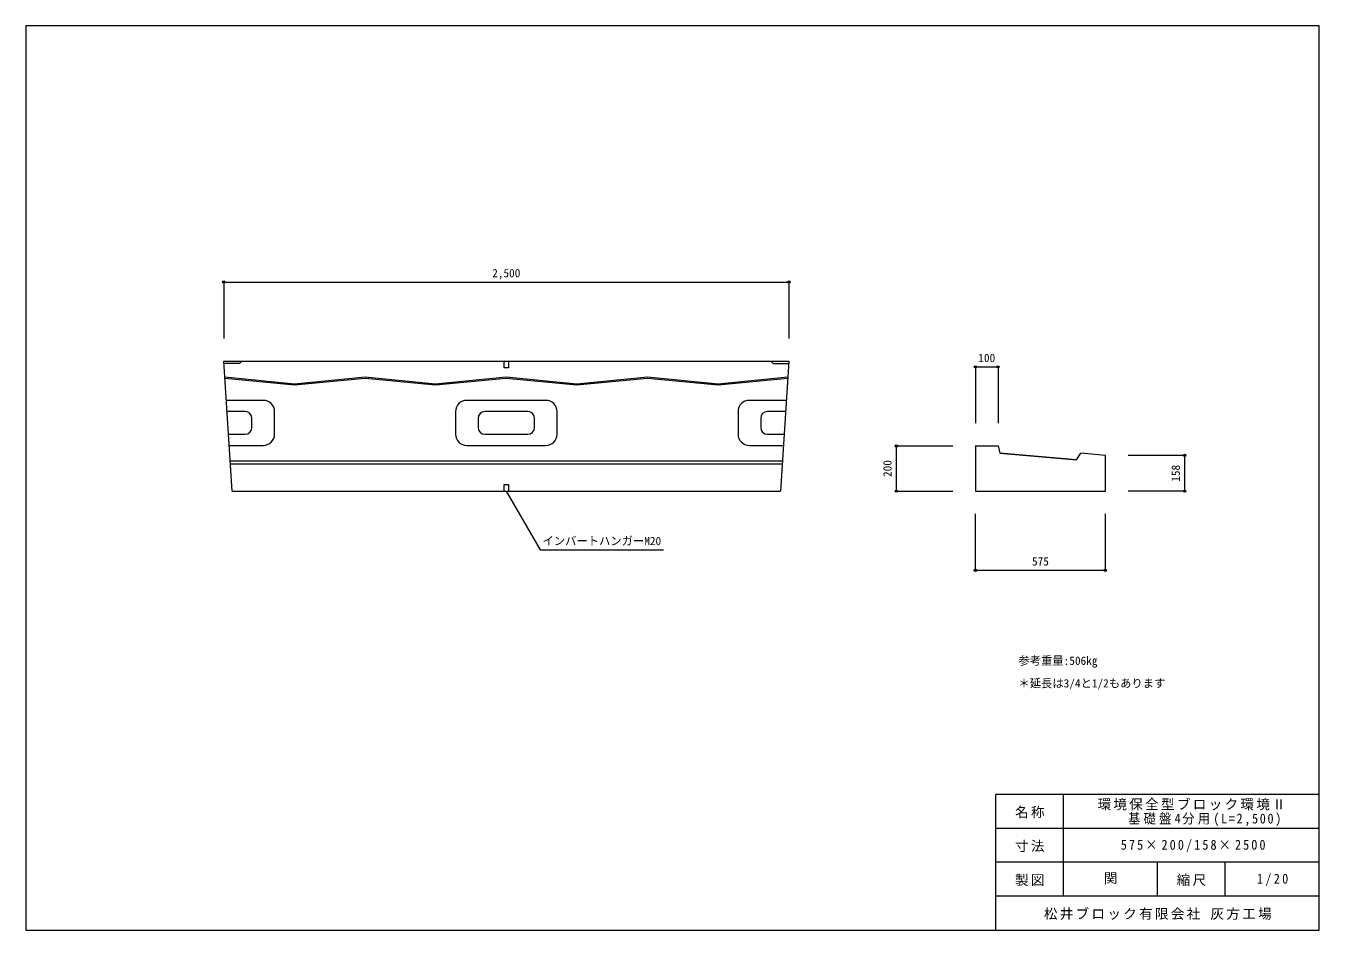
# Model space of a CAD drawing. Units: millimetres, scale not verified. Extents: x 110 to 11632, y 100 to 4100.
# Drawn here: x 110 to 5830, y 100 to 4100 of the extents above; entities that cross this region are included whole.
import ezdxf
from ezdxf.enums import TextEntityAlignment as Align

# ---------------------------------------------------------------- set-up
doc = ezdxf.new("R2010")
doc.units = ezdxf.units.MM
doc.header["$LTSCALE"] = 20
doc.header["$PDMODE"] = 32
doc.header["$PDSIZE"] = 10
for name, color, linetype, lineweight in [('_0-0_', 7, 'Continuous', 18), ('_0-1_', 7, 'Continuous', 18), ('_0-2_', 4, 'Continuous', 9)]:
    doc.layers.add(name, color=color, linetype=linetype, lineweight=lineweight)
doc.styles.add('ＭＳ ゴシック', font='')
doc.styles.get('ＭＳ ゴシック').set_extended_font_data('MS Gothic')

msp = doc.modelspace()

# ---------------------------------------------------------------- linework, layer by layer
at = {"layer": '_0-0_'}
for p, q in [((5830, 4100), (110, 4100)), ((110, 4100), (110, 100)), ((5830, 100), (5830, 4100)), ((5830, 700), (4400, 700)), ((4400, 100), (4400, 700)), ((4700, 250), (4700, 700)), ((5830, 550), (4400, 550)), ((5830, 400), (4400, 400)), ((5115, 250), (5115, 400)), ((5415, 250), (5415, 400)), ((5830, 250), (4400, 250)), ((110, 100), (5830, 100))]:
    msp.add_line(p, q, dxfattribs=at)
at = {"layer": '_0-1_'}
for p, q in [((1022.99, 2041.87), (984.99, 2616.87)), ((984.99, 2616.87), (3484.99, 2616.87)), ((1054.3, 2606.18), (985.7, 2606.18)), ((1024.99, 2616.87), (1044.99, 2616.87)), ((1064.99, 2616.87), (1054.3, 2606.18)), ((2224.99, 2616.87), (2244.99, 2616.87)), ((2224.99, 2586.87), (2224.99, 2616.87)), ((2244.99, 2586.87), (2224.99, 2586.87)), ((2244.99, 2616.87), (2244.99, 2586.87)), ((3404.99, 2616.87), (3415.69, 2606.18)), ((3415.69, 2606.18), (3484.29, 2606.18)), ((3424.99, 2616.87), (3444.99, 2616.87)), ((3484.99, 2616.87), (3446.99, 2041.87)), ((989.63, 2546.77), (1297.49, 2516.87)), ((989.98, 2541.39), (1297.49, 2511.87)), ((1297.49, 2516.87), (1609.99, 2546.87)), ((1297.49, 2511.87), (1609.99, 2541.87)), ((1609.99, 2546.87), (1922.49, 2516.87)), ((1609.99, 2541.87), (1922.49, 2511.87)), ((1922.49, 2516.87), (2234.99, 2546.87)), ((1922.49, 2511.87), (2234.99, 2541.87)), ((2234.99, 2546.87), (2547.49, 2516.87)), ((2234.99, 2541.87), (2547.49, 2511.87)), ((2547.49, 2516.87), (2859.99, 2546.87)), ((2547.49, 2511.87), (2859.99, 2541.87)), ((2859.99, 2546.87), (3172.49, 2516.87)), ((2859.99, 2541.87), (3172.49, 2511.87)), ((3172.49, 2516.87), (3480.36, 2546.77)), ((3172.49, 2511.87), (3480.01, 2541.39)), ((1159.99, 2443.52), (996.45, 2443.52)), ((2409.99, 2443.52), (2059.99, 2443.52)), ((3473.54, 2443.52), (3309.99, 2443.52)), ((1079.99, 2393.52), (999.75, 2393.52)), ((1109.99, 2323.52), (1109.99, 2363.52)), ((1209.99, 2293.52), (1209.99, 2393.52)), ((2009.99, 2393.52), (2009.99, 2293.52)), ((2109.99, 2363.52), (2109.99, 2323.52)), ((2329.99, 2393.52), (2139.99, 2393.52)), ((2359.99, 2323.52), (2359.99, 2363.52)), ((2459.99, 2293.52), (2459.99, 2393.52)), ((3259.99, 2393.52), (3259.99, 2293.52)), ((3359.99, 2363.52), (3359.99, 2323.52)), ((3470.23, 2393.52), (3389.99, 2393.52)), ((1006.36, 2293.52), (1079.99, 2293.52)), ((2139.99, 2293.52), (2329.99, 2293.52)), ((3389.99, 2293.52), (3463.63, 2293.52)), ((1009.67, 2243.52), (1159.99, 2243.52)), ((2059.99, 2243.52), (2409.99, 2243.52)), ((3309.99, 2243.52), (3460.32, 2243.52)), ((4309.96, 2241.87), (4309.96, 2041.87)), ((4309.96, 2241.87), (4409.96, 2241.87)), ((4409.96, 2241.87), (4417.12, 2210.29)), ((3455.8, 2175.17), (1014.18, 2175.17)), ((4756.85, 2180.86), (4417.12, 2210.29)), ((4417.12, 2210.29), (4756.85, 2180.86)), ((4756.85, 2180.86), (4775.37, 2209.36)), ((4884.96, 2199.87), (4775.37, 2209.36)), ((4884.96, 2041.87), (4884.96, 2199.87)), ((3454.92, 2161.87), (1015.06, 2161.87)), ((2224.99, 2071.87), (2244.99, 2071.87)), ((2224.99, 2041.87), (2224.99, 2071.87)), ((2244.99, 2071.87), (2244.99, 2041.87)), ((1022.99, 2041.87), (3446.99, 2041.87)), ((4309.96, 2041.87), (4884.96, 2041.87))]:
    msp.add_line(p, q, dxfattribs=at)
for centre, radius, start, end in [((1159.99, 2393.52), 50, 0, 90), ((2059.99, 2393.52), 50, 90, 180), ((2409.99, 2393.52), 50, 0, 90), ((3309.99, 2393.52), 50, 90, 180), ((1079.99, 2363.52), 30, 0, 90), ((2139.99, 2363.52), 30, 90, 180), ((2329.99, 2363.52), 30, 0, 90), ((3389.99, 2363.52), 30, 90, 180), ((1079.99, 2323.52), 30, 270, 0), ((1159.99, 2293.52), 50, 270, 0), ((2059.99, 2293.52), 50, 180, 270), ((2139.99, 2323.52), 30, 180, 270), ((2329.99, 2323.52), 30, 270, 0), ((2409.99, 2293.52), 50, 270, 0), ((3309.99, 2293.52), 50, 180, 270), ((3389.99, 2323.52), 30, 180, 270)]:
    msp.add_arc(centre, radius, start, end, dxfattribs=at)
at = {"layer": '_0-2_'}
for p, q in [((984.99, 2966.87), (3484.99, 2966.87)), ((984.99, 2966.87), (984.99, 2716.87)), ((3484.99, 2966.87), (3484.99, 2716.87)), ((4309.96, 2591.87), (4409.96, 2591.87)), ((4309.96, 2591.87), (4309.96, 2341.87)), ((4409.96, 2591.87), (4409.96, 2341.87)), ((3959.96, 2241.87), (3959.96, 2041.87)), ((3959.96, 2241.87), (4209.96, 2241.87)), ((5234.96, 2199.87), (4984.96, 2199.87)), ((5234.96, 2199.87), (5234.96, 2041.87)), ((3959.96, 2041.87), (4209.96, 2041.87)), ((5234.96, 2041.87), (4984.96, 2041.87)), ((4309.96, 1691.87), (4309.96, 1941.87)), ((4884.96, 1691.87), (4884.96, 1941.87)), ((4309.96, 1691.87), (4884.96, 1691.87))]:
    msp.add_line(p, q, dxfattribs=at)
at = {"layer": '_0-2_', "color": 7, "lineweight": 18}
for p, q in [((2234.99, 2041.87), (2384.99, 1782.06)), ((2384.99, 1782.06), (2929.99, 1782.06))]:
    msp.add_line(p, q, dxfattribs=at)
at = {"layer": '_0-2_'}
for p in [(984.99, 2966.87), (3484.99, 2966.87), (4309.96, 2591.87), (4409.96, 2591.87), (3959.96, 2241.87), (5234.96, 2199.87), (3959.96, 2041.87), (5234.96, 2041.87), (4309.96, 1691.87), (4884.96, 1691.87)]:
    msp.add_point(p, dxfattribs=at)

# ---------------------------------------------------------------- texts
at = {"layer": '_0-0_', "color": 4, "style": 'ＭＳ ゴシック'}
msp.add_text('参考重量:506㎏', height=36.66, dxfattribs=at).set_placement((4500, 1262.5), align=Align.BOTTOM_LEFT)
at = {"layer": '_0-0_', "style": 'ＭＳ ゴシック'}
msp.add_text('関', height=43.99, dxfattribs=at).set_placement((4877.5, 295), align=Align.BOTTOM_LEFT)
at = {"layer": '_0-0_', "char_height": 43.99, "attachment_point": 7, "style": 'ＭＳ ゴシック'}
for s, insert in [('\\T1.17;名称', (4485, 595)), ('\\T1.17;環境保全型ブロック環境Ⅱ', (4850, 630)), ('\\T1.27;\\W0.9;基礎盤4分用(L=2,500)', (4985, 560)), ('\\T1.17;寸法', (4485, 445)), ('\\T1.34;\\W0.9;575×200/158×2500', (4952.5, 445)), ('\\T1.17;製図', (4485, 295)), ('\\T1.17;縮尺', (5200, 295)), ('\\T1.38;\\W0.9;1/20', (5555, 295)), ('\\T1.17;松井ブロック有限会社\\~灰方工場', (4612.5, 145))]:
    msp.add_mtext(s, dxfattribs=dict(at, insert=insert))
at = {"layer": '_0-2_', "style": 'ＭＳ ゴシック'}
for s, p in [('2,500', (2172.49, 2976.87)), ('100', (4322.46, 2601.87)), ('インバートハンガーM20', (2394.99, 1792.06)), ('575', (4559.96, 1701.87)), ('＊延長は3/4と1/2もあります', (4500, 1162.5))]:
    msp.add_text(s, height=36.66, dxfattribs=at).set_placement(p, align=Align.BOTTOM_LEFT)
for s, p in [('200', (3949.96, 2104.37)), ('158', (5224.96, 2083.37))]:
    msp.add_text(s, height=36.66, rotation=90, dxfattribs=at).set_placement(p, align=Align.BOTTOM_LEFT)

doc.saveas('drawing.dxf')
